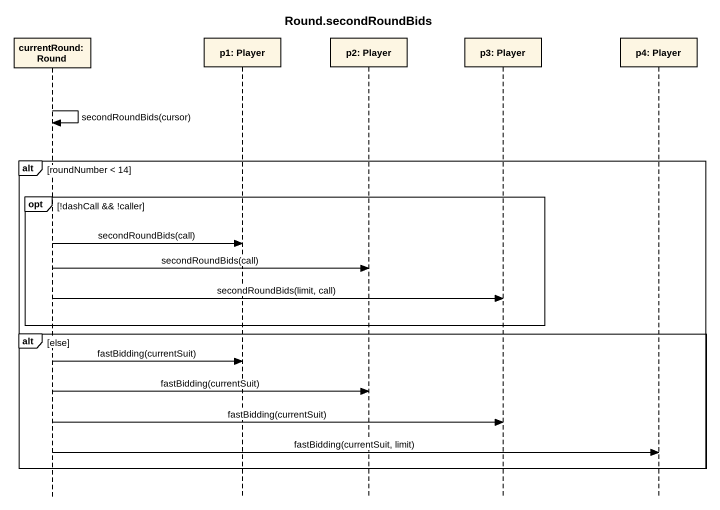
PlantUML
@startuml
title Round.secondRoundBids
hide footbox
participant "currentRound: Round" as currentRound_Round
participant "p1: Player" as p1_Player
participant "p2: Player" as p2_Player
participant "p3: Player" as p3_Player
participant "p4: Player" as p4_Player

currentRound_Round -> currentRound_Round : secondRoundBids(cursor)
alt roundNumber < 14
  opt !dashCall && !caller
    currentRound_Round -> p1_Player : secondRoundBids(call)
    currentRound_Round -> p2_Player : secondRoundBids(call)
    currentRound_Round -> p3_Player : secondRoundBids(limit, call)
  end
  alt else
    currentRound_Round -> p1_Player : fastBidding(currentSuit)
    currentRound_Round -> p2_Player : fastBidding(currentSuit)
    currentRound_Round -> p3_Player : fastBidding(currentSuit)
    currentRound_Round -> p4_Player : fastBidding(currentSuit, limit)
  end
end
@enduml
